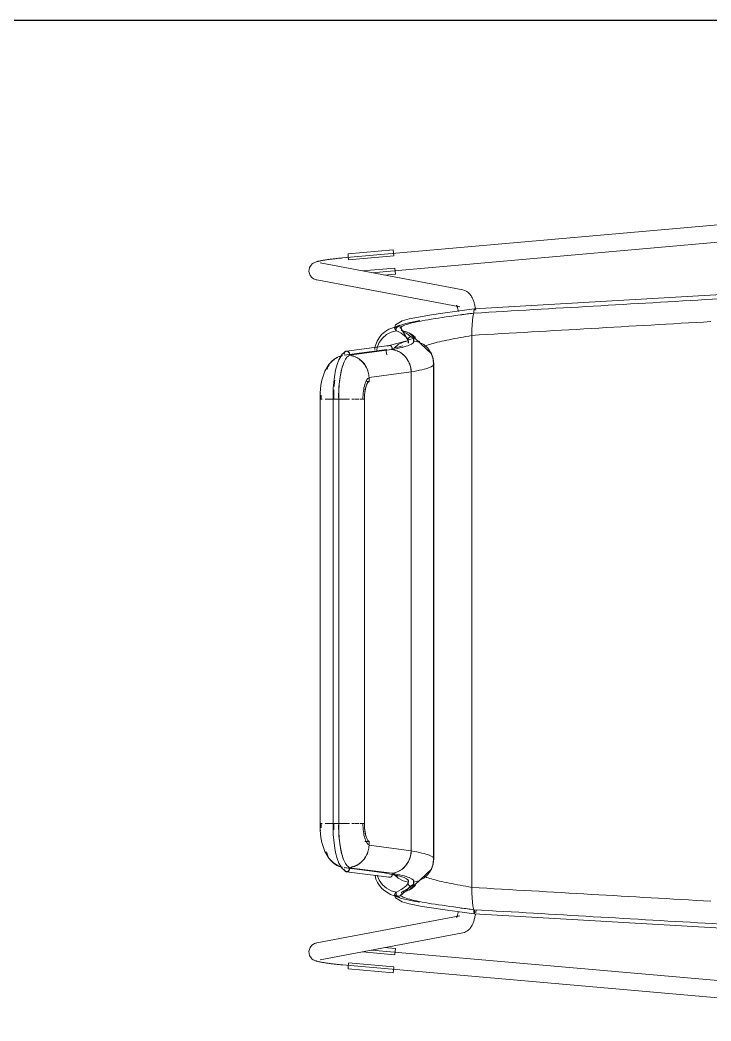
# Model space of a CAD drawing. Header units: millimetres. Extents: x 155927 to 326028, y -36033 to 97293.
# Drawn here: x 158706 to 159186, y 22560 to 23256 of the extents above; entities that cross this region are included whole.
import ezdxf

# ---------------------------------------------------------------- set-up
doc = ezdxf.new("R2010")
doc.units = ezdxf.units.MM
doc.header["$MEASUREMENT"] = 0
doc.layers.add('I-FURN', color=8, linetype='CONTINUOUS', lineweight=9)
doc.layers.add('I-WALL', color=7, linetype='CONTINUOUS', lineweight=9)

msp = doc.modelspace()

# ---------------------------------------------------------------- linework, layer by layer
at = {"layer": 'I-FURN'}
for p, q in [((159373.53, 23129.29), (158930.21, 23090.35)), ((158950.23, 23080.06), (159374.58, 23117.34)), ((158933.82, 23093.16), (158965.23, 23095.92)), ((158965.23, 23095.92), (158965.41, 23093.88)), ((158912.33, 23087.78), (158912.73, 23087.89)), ((158912.73, 23087.89), (158913.14, 23087.99)), ((158913.14, 23087.99), (158913.57, 23088.09)), ((158913.57, 23088.09), (158914.01, 23088.19)), ((158914.01, 23088.19), (158914.47, 23088.29)), ((158914.47, 23088.29), (158914.95, 23088.38)), ((158914.95, 23088.38), (158915.45, 23088.48)), ((158915.45, 23088.48), (158915.96, 23088.57)), ((158915.96, 23088.57), (158916.49, 23088.67)), ((158916.49, 23088.67), (158917.04, 23088.76)), ((158917.04, 23088.76), (158917.61, 23088.85)), ((158917.61, 23088.85), (158918.2, 23088.94)), ((158918.2, 23088.94), (158918.8, 23089.04)), ((158918.8, 23089.04), (158919.42, 23089.13)), ((158919.42, 23089.13), (158920.06, 23089.22)), ((158920.06, 23089.22), (158920.7, 23089.3)), ((158920.7, 23089.3), (158921.37, 23089.39)), ((158921.37, 23089.39), (158922.04, 23089.48)), ((158922.04, 23089.48), (158922.73, 23089.57)), ((158922.73, 23089.57), (158923.43, 23089.65)), ((158923.43, 23089.65), (158924.14, 23089.73)), ((158924.14, 23089.73), (158924.86, 23089.81)), ((158924.86, 23089.81), (158925.58, 23089.89)), ((158925.58, 23089.89), (158926.32, 23089.97)), ((158926.32, 23089.97), (158927.06, 23090.05)), ((158927.06, 23090.05), (158927.8, 23090.12)), ((158927.8, 23090.12), (158928.55, 23090.19)), ((158928.55, 23090.19), (158929.3, 23090.26)), ((158929.3, 23090.26), (158930.05, 23090.33)), ((158930.05, 23090.33), (158930.21, 23090.35)), ((158933.99, 23091.12), (158933.82, 23093.16)), ((158934.18, 23089.05), (158933.99, 23091.12)), ((158934.19, 23088.93), (158965.6, 23091.69)), ((158965.41, 23093.88), (158965.59, 23091.81)), ((158906.53, 23080.96), (158907.02, 23083.72)), ((158907.37, 23078.21), (158906.53, 23080.96)), ((158907.02, 23083.72), (158908.06, 23085.38)), ((158908.06, 23085.38), (158908.97, 23086.23)), ((158908.97, 23086.23), (158909.67, 23086.71)), ((158909.67, 23086.71), (158910.23, 23087.02)), ((158910.23, 23087.02), (158910.7, 23087.23)), ((158910.7, 23087.23), (158911.13, 23087.4)), ((158911.13, 23087.4), (158911.54, 23087.54)), ((158911.54, 23087.54), (158911.93, 23087.67)), ((158911.93, 23087.67), (158912.33, 23087.78)), ((159013.65, 23068.05), (158914.36, 23086.87)), ((158966.34, 23083.24), (158943.86, 23081.27)), ((158966.35, 23083.12), (158966.53, 23081.05)), ((158966.53, 23081.05), (158966.71, 23079.01)), ((158907.37, 23078.21), (158908.69, 23076.64)), ((158908.69, 23076.64), (158909.77, 23075.89)), ((158909.77, 23075.89), (158910.57, 23075.51)), ((158910.57, 23075.51), (158911.19, 23075.3)), ((158911.19, 23075.3), (158911.71, 23075.16)), ((158911.71, 23075.16), (158912.12, 23075.08)), ((158912.12, 23075.08), (159011.42, 23056.26)), ((158958.82, 23078.32), (158966.71, 23079.01)), ((159021.5, 23054.86), (159353.41, 23074.15)), ((159013.65, 23068.05), (159014.64, 23067.79)), ((159014.64, 23067.79), (159015.53, 23067.43)), ((159015.53, 23067.43), (159016.32, 23066.99)), ((159016.32, 23066.99), (159017.01, 23066.51)), ((159017.01, 23066.51), (159017.61, 23066)), ((159017.61, 23066), (159018.13, 23065.48)), ((159018.13, 23065.48), (159018.58, 23064.95)), ((159018.58, 23064.95), (159018.98, 23064.42)), ((159018.98, 23064.42), (159019.34, 23063.88)), ((159019.34, 23063.88), (159019.66, 23063.34)), ((159019.66, 23063.34), (159019.95, 23062.81)), ((159019.95, 23062.81), (159020.23, 23062.25)), ((159020.23, 23062.25), (159020.48, 23061.69)), ((159020.48, 23061.69), (159020.71, 23061.12)), ((159020.71, 23061.12), (159020.93, 23060.54)), ((159020.93, 23060.54), (159021.14, 23059.95)), ((159009.64, 23053.3), (158999.71, 23051.95)), ((159009.19, 23057.48), (159009.2, 23057.46)), ((159009.2, 23057.46), (159009.25, 23057.38)), ((159009.25, 23057.38), (159009.29, 23057.3)), ((159009.29, 23057.3), (159009.37, 23057.14)), ((159009.37, 23057.14), (159009.45, 23056.95)), ((159009.45, 23056.95), (159009.55, 23056.72)), ((159009.55, 23056.72), (159009.65, 23056.45)), ((159021.5, 23054.86), (159009.64, 23053.3)), ((159009.65, 23056.45), (159009.76, 23056.15)), ((159009.76, 23056.15), (159009.86, 23055.81)), ((159009.86, 23055.81), (159009.97, 23055.44)), ((159009.97, 23055.44), (159010.08, 23055.05)), ((159010.08, 23055.05), (159010.19, 23054.63)), ((159010.19, 23054.63), (159010.29, 23054.18)), ((159010.29, 23054.18), (159010.39, 23053.71)), ((159010.39, 23053.71), (159010.49, 23053.22)), ((159021.14, 23059.95), (159021.33, 23059.34)), ((159021.32, 23053.91), (159021.29, 23053.45)), ((159021.29, 23053.46), (159021.32, 23053.91)), ((159021.29, 23052.96), (159021.29, 23053.46)), ((159021.29, 23053.45), (159021.29, 23052.96)), ((159021.32, 23053.91), (159021.35, 23054.3)), ((159021.35, 23054.29), (159021.32, 23053.91)), ((159021.33, 23059.34), (159021.51, 23058.73)), ((159021.35, 23054.3), (159021.39, 23054.6)), ((159021.39, 23054.59), (159021.35, 23054.29)), ((159021.55, 23054.8), (159021.5, 23054.86)), ((159021.5, 23054.86), (159021.55, 23054.8)), ((159021.51, 23058.73), (159021.69, 23058.1)), ((159021.6, 23054.62), (159021.64, 23054.33)), ((159021.64, 23054.32), (159021.6, 23054.61)), ((159021.64, 23054.33), (159021.68, 23053.95)), ((159021.68, 23053.94), (159021.64, 23054.32)), ((159021.69, 23058.1), (159021.85, 23057.45)), ((159021.85, 23057.45), (159022, 23056.8)), ((159022, 23056.8), (159022.14, 23056.13)), ((159022.14, 23056.13), (159022.28, 23055.45)), ((159022.28, 23055.45), (159022.4, 23054.76)), ((159022.4, 23054.76), (159022.52, 23054.05)), ((158971.36, 23046.52), (158966.72, 23043.75)), ((158976.36, 23047.93), (158971.36, 23046.52)), ((158983.58, 23046.75), (158973.92, 23044.85)), ((158985.38, 23049.73), (158976.36, 23047.93)), ((158991.69, 23050.77), (158985.38, 23049.73)), ((158999.71, 23051.95), (158991.69, 23050.77)), ((159019.99, 23043.8), (159020.23, 23046.85)), ((159020.23, 23046.85), (159019.99, 23043.75)), ((159020.23, 23046.88), (159020.54, 23049.35)), ((159020.54, 23049.34), (159020.23, 23046.85)), ((159020.54, 23049.35), (159020.91, 23051.09)), ((159020.91, 23051.09), (159020.54, 23049.34)), ((159020.91, 23051.09), (159021.31, 23051.99)), ((159021.31, 23051.99), (159020.91, 23051.09)), ((159021.29, 23052.96), (159021.29, 23052.46)), ((159021.29, 23052.47), (159021.29, 23052.96)), ((159021.31, 23051.99), (159021.29, 23052.47)), ((159021.29, 23052.46), (159021.31, 23051.99)), ((158962.21, 23040.86), (158959.38, 23039.05)), ((158973.92, 23044.85), (158962.21, 23040.86)), ((158967.41, 23039.75), (158963.78, 23038.84)), ((158966.72, 23043.75), (158966.19, 23041.57)), ((158966.19, 23041.57), (158966.49, 23040.65)), ((158967.2, 23040.71), (158967.28, 23041.21)), ((158967.28, 23041.21), (158967.2, 23040.72)), ((158967.41, 23039.75), (158967.25, 23040.22)), ((158967.25, 23040.22), (158967.41, 23039.75)), ((158967.47, 23041.67), (158967.28, 23041.21)), ((158967.28, 23041.21), (158967.48, 23041.66)), ((158967.78, 23042.05), (158967.47, 23041.67)), ((158967.48, 23041.66), (158967.78, 23042.05)), ((158967.78, 23042.05), (158968.18, 23042.35)), ((158968.17, 23042.35), (158967.78, 23042.05)), ((158968.63, 23042.55), (158968.17, 23042.35)), ((158968.18, 23042.35), (158968.63, 23042.55)), ((158968.63, 23042.55), (158969.11, 23042.62)), ((158969.11, 23042.62), (158968.63, 23042.55)), ((158969.11, 23042.62), (158969.6, 23042.56)), ((158969.6, 23042.56), (158969.11, 23042.62)), ((158969.6, 23042.56), (158970.06, 23042.38)), ((158970.06, 23042.38), (158969.6, 23042.56)), ((158969.97, 23042.42), (158975.68, 23033.03)), ((158970.06, 23042.38), (158970.46, 23042.09)), ((158970.46, 23042.09), (158970.06, 23042.38)), ((158970.46, 23042.09), (158970.78, 23041.71)), ((158970.78, 23041.71), (158970.46, 23042.09)), ((158970.78, 23041.71), (158970.99, 23041.26)), ((158970.99, 23041.26), (158970.78, 23041.71)), ((158971.05, 23040.27), (158970.9, 23039.8)), ((158970.9, 23039.8), (158971.05, 23040.27)), ((158970.9, 23039.8), (158974.51, 23039.01)), ((158974.51, 23039.01), (158970.9, 23039.8)), ((158970.99, 23041.26), (158971.08, 23040.77)), ((158971.08, 23040.77), (158970.99, 23041.26)), ((158971.08, 23040.77), (158971.05, 23040.27)), ((158971.05, 23040.27), (158971.08, 23040.77)), ((159019.78, 23036.52), (159019.84, 23040.21)), ((159019.84, 23040.21), (159019.78, 23036.44)), ((159019.84, 23040.27), (159019.99, 23043.75)), ((159019.99, 23043.75), (159019.84, 23040.21)), ((158954.02, 23032.61), (158952.72, 23029.01)), ((158955.36, 23034.89), (158954.02, 23032.61)), ((158957.14, 23037.05), (158955.36, 23034.89)), ((158957.63, 23034.62), (158955.46, 23031.54)), ((158959.38, 23039.05), (158957.14, 23037.05)), ((158960.46, 23037.1), (158957.63, 23034.62)), ((158957.63, 23034.62), (158958.6, 23035.61)), ((158963.78, 23038.84), (158960.46, 23037.1)), ((158962.32, 23029.46), (158973.93, 23032.43)), ((158975.78, 23032.79), (158972.07, 23031.89)), ((158973.93, 23032.43), (158975.8, 23032.76)), ((158974.51, 23039.01), (158977.83, 23037.36)), ((158977.83, 23037.37), (158974.51, 23039.01)), ((158979.39, 23034.3), (158975.5, 23033.47)), ((158975.66, 23034.25), (158975.58, 23033.76)), ((158975.58, 23033.75), (158975.66, 23034.24)), ((158975.58, 23033.76), (158975.62, 23033.26)), ((158975.62, 23033.26), (158975.58, 23033.75)), ((158975.78, 23032.79), (158975.62, 23033.26)), ((158975.62, 23033.26), (158975.78, 23032.79)), ((158975.86, 23034.7), (158975.66, 23034.25)), ((158975.66, 23034.24), (158975.87, 23034.69)), ((158976.18, 23035.08), (158975.86, 23034.7)), ((158975.87, 23034.69), (158976.18, 23035.08)), ((158976.16, 23038.31), (158991.86, 23023.71)), ((158976.18, 23035.08), (158976.58, 23035.37)), ((158976.58, 23035.37), (158976.18, 23035.08)), ((158976.58, 23035.37), (158977.04, 23035.56)), ((158977.04, 23035.56), (158976.58, 23035.37)), ((158977.04, 23035.56), (158977.53, 23035.63)), ((158977.53, 23035.63), (158977.04, 23035.56)), ((158977.53, 23035.63), (158978.02, 23035.56)), ((158978.02, 23035.56), (158977.53, 23035.63)), ((158980.67, 23034.97), (158977.83, 23037.37)), ((158977.83, 23037.36), (158980.67, 23034.97)), ((158978.02, 23035.56), (158978.48, 23035.37)), ((158978.49, 23035.37), (158978.02, 23035.56)), ((158978.48, 23035.37), (158978.89, 23035.08)), ((158978.89, 23035.08), (158978.49, 23035.37)), ((158978.89, 23035.08), (158979.2, 23034.69)), ((158979.2, 23034.7), (158978.89, 23035.08)), ((158979.4, 23034.25), (158979.2, 23034.7)), ((158979.2, 23034.69), (158979.4, 23034.24)), ((158979.26, 23034.6), (158979.3, 23031.72)), ((158979.45, 23033.26), (158979.28, 23032.79)), ((158979.29, 23032.79), (158979.45, 23033.26)), ((158983, 23031.9), (158979.29, 23032.79)), ((158979.49, 23033.76), (158979.4, 23034.25)), ((158979.4, 23034.24), (158979.48, 23033.75)), ((158979.45, 23033.26), (158979.49, 23033.76)), ((158979.48, 23033.75), (158979.45, 23033.26)), ((159019.78, 23036.44), (159019.78, 22653.04)), ((159019.78, 22653.04), (159019.78, 23036.44)), ((158932.12, 23025.27), (158929.74, 23023.37)), ((158931.06, 23022.78), (158960.75, 23026.63)), ((158932.62, 23025.62), (158962.4, 23029.48)), ((158964.3, 23026.65), (158934.6, 23022.8)), ((158952.72, 23029.01), (158952.43, 23026.75)), ((158953.69, 23026.28), (158954.07, 23028.02)), ((158954.06, 23028.02), (158953.69, 23026.28)), ((158955.46, 23031.54), (158954.06, 23028.02)), ((158959.97, 23026.5), (158960.66, 23023.01)), ((158961.72, 23029.24), (158961.33, 23028.94)), ((158962.16, 23029.43), (158961.72, 23029.24)), ((158962.63, 23029.49), (158962.16, 23029.43)), ((158963.1, 23029.42), (158962.63, 23029.49)), ((158963.54, 23029.24), (158963.1, 23029.42)), ((158963.92, 23028.94), (158963.54, 23029.24)), ((158964.22, 23028.56), (158963.92, 23028.94)), ((158964.42, 23028.11), (158964.22, 23028.56)), ((158964.49, 23027.61), (158964.42, 23028.11)), ((158964.46, 23027.12), (158964.49, 23027.61)), ((158968.67, 23030.14), (158965.8, 23027.63)), ((158972.07, 23031.89), (158968.67, 23030.14)), ((158986.4, 23030.14), (158983, 23031.9)), ((158983, 23031.89), (158986.39, 23030.14)), ((158986.39, 23030.14), (158989.26, 23027.63)), ((158989.27, 23027.63), (158986.4, 23030.14)), ((158989.26, 23027.63), (158991.43, 23024.49)), ((158991.44, 23024.5), (158989.27, 23027.63)), ((158924.36, 23019.91), (158922.29, 23018.24)), ((158926.63, 23021.24), (158924.36, 23019.91)), ((158927.43, 23019.54), (158926.24, 23016.38)), ((158929.74, 23023.37), (158927.43, 23019.54)), ((158937.03, 23023.55), (158934.59, 23023.24)), ((158973.81, 23021.53), (158971.07, 23024.02)), ((158975.89, 23018.42), (158973.81, 23021.53)), ((158977.2, 23014.87), (158975.89, 23018.42)), ((158991.26, 23024.81), (158992.99, 23020.35)), ((158991.43, 23024.49), (158992.8, 23020.93)), ((158992.8, 23020.93), (158991.44, 23024.5)), ((158991.86, 23023.71), (158992.56, 23021.79)), ((158992.8, 23020.93), (158993.28, 23017.14)), ((158993.28, 23017.14), (158992.8, 23020.93)), ((158992.99, 23020.35), (158993.43, 23016.6)), ((158917.58, 23011.55), (158915.56, 23005.39)), ((158920.45, 23016.26), (158917.58, 23011.55)), ((158922.29, 23018.24), (158920.45, 23016.26)), ((158925.16, 23012.33), (158924.29, 23007.62)), ((158926.24, 23016.38), (158925.16, 23012.33)), ((158929.48, 23013.4), (158928.51, 23008.97)), ((158930.58, 23016.84), (158929.48, 23013.4)), ((158977.68, 23011.1), (158977.2, 23014.87)), ((158993.28, 23017.14), (158993.28, 22672.35)), ((158993.28, 22672.35), (158993.28, 23017.14)), ((158993.43, 22977.69), (158993.43, 23016.6)), ((158915.56, 23005.39), (158914.91, 23001.9)), ((158924.29, 23007.62), (158923.5, 22999.73)), ((158927.92, 23004.96), (158927.39, 22998.39)), ((158928.51, 23008.97), (158927.92, 23004.96)), ((158948.47, 23004.52), (158946.8, 23004.52)), ((158947.61, 23003.89), (158948.47, 23004.52)), ((158948.4, 23007.24), (158977.68, 23011.1)), ((158948.47, 23004.52), (158948.4, 23007.24)), ((158977.68, 23011.1), (158977.68, 22678.39)), ((158977.68, 22678.39), (158977.68, 23011.1)), ((158914.91, 23001.9), (158914.39, 22996.69)), ((158923.5, 22999.73), (158923.35, 22992.17)), ((158927.39, 22998.39), (158927.31, 22992.17)), ((158945.32, 22995.21), (158945.64, 22998.06)), ((158945.64, 22998.06), (158946.15, 23000.55)), ((158946.15, 23000.55), (158946.82, 23002.53)), ((158946.82, 23002.53), (158947.61, 23003.89)), ((158914.39, 22996.69), (158914.31, 22992.17)), ((158914.48, 22992.17), (158914.31, 22992.17)), ((158914.31, 22992.17), (158914.31, 22697.32)), ((158914.33, 22992.17), (158915.8, 22992.17)), ((158917.83, 22992.17), (158920.41, 22992.17)), ((158923.59, 22992.17), (158920.43, 22992.17)), ((158920.58, 22992.17), (158923.59, 22992.17)), ((158923.35, 22992.17), (158923.35, 22697.32)), ((158923.35, 22992.17), (158927.2, 22992.17)), ((158923.42, 22992.17), (158923.35, 22992.17)), ((158923.61, 22992.17), (158923.42, 22992.17)), ((158923.92, 22992.17), (158923.61, 22992.17)), ((158924.31, 22992.17), (158923.92, 22992.17)), ((158924.76, 22992.17), (158924.31, 22992.17)), ((158925.26, 22992.17), (158924.76, 22992.17)), ((158925.75, 22992.17), (158925.26, 22992.17)), ((158926.23, 22992.17), (158925.75, 22992.17)), ((158926.65, 22992.17), (158926.23, 22992.17)), ((158926.98, 22992.17), (158926.65, 22992.17)), ((158927.2, 22992.17), (158926.98, 22992.17)), ((158931.09, 22992.17), (158927.28, 22992.17)), ((158927.28, 22992.17), (158931.09, 22992.17)), ((158927.31, 22697.32), (158927.31, 22992.17)), ((158931.29, 22992.17), (158934.85, 22992.17)), ((158936.47, 22992.17), (158938.32, 22992.17)), ((158938.84, 22992.17), (158941.3, 22992.17)), ((158941.89, 22992.17), (158943.62, 22992.17)), ((158945.15, 22992.17), (158945.15, 22697.32)), ((158945.21, 22992.17), (158945.32, 22995.21)), ((158945.21, 22697.32), (158945.21, 22992.17)), ((158993.43, 22672.89), (158993.43, 22977.69)), ((158914.31, 22697.32), (158914.48, 22697.32)), ((158914.39, 22692.8), (158914.31, 22697.32)), ((158915.8, 22697.32), (158914.33, 22697.32)), ((158914.91, 22687.59), (158914.39, 22692.8)), ((158920.41, 22697.32), (158917.83, 22697.32)), ((158920.43, 22697.32), (158923.59, 22697.32)), ((158923.59, 22697.32), (158920.58, 22697.32)), ((158927.3, 22697.32), (158923.35, 22697.32)), ((158923.5, 22689.76), (158923.35, 22697.32)), ((158923.35, 22697.32), (158923.42, 22697.32)), ((158923.42, 22697.32), (158923.61, 22697.32)), ((158923.61, 22697.32), (158923.92, 22697.32)), ((158923.92, 22697.32), (158924.31, 22697.32)), ((158924.31, 22697.32), (158924.76, 22697.32)), ((158924.76, 22697.32), (158925.26, 22697.32)), ((158925.26, 22697.32), (158925.75, 22697.32)), ((158925.75, 22697.32), (158926.23, 22697.32)), ((158926.23, 22697.32), (158926.65, 22697.32)), ((158926.65, 22697.32), (158926.98, 22697.32)), ((158926.98, 22697.32), (158927.2, 22697.32)), ((158927.2, 22697.32), (158927.3, 22697.32)), ((158927.28, 22697.32), (158931.09, 22697.32)), ((158931.09, 22697.32), (158927.28, 22697.32)), ((158927.31, 22697.32), (158927.4, 22690.91)), ((158934.85, 22697.32), (158931.29, 22697.32)), ((158938.32, 22697.32), (158936.47, 22697.32)), ((158941.3, 22697.32), (158938.84, 22697.32)), ((158943.62, 22697.32), (158941.89, 22697.32)), ((158945.32, 22694.28), (158945.21, 22697.32)), ((158945.64, 22691.43), (158945.32, 22694.28)), ((158915.56, 22684.09), (158914.91, 22687.59)), ((158924.29, 22681.87), (158923.5, 22689.76)), ((158927.4, 22690.91), (158927.88, 22684.92)), ((158927.88, 22684.92), (158928.71, 22679.48)), ((158945.46, 22684.96), (158948.47, 22684.96)), ((158946.15, 22688.94), (158945.64, 22691.43)), ((158946.82, 22686.95), (158946.15, 22688.94)), ((158947.61, 22685.6), (158946.82, 22686.95)), ((158948.47, 22684.96), (158947.61, 22685.6)), ((158948.4, 22682.25), (158948.47, 22684.96)), ((158917.58, 22677.94), (158915.56, 22684.09)), ((158920.45, 22673.23), (158917.58, 22677.94)), ((158925.16, 22677.15), (158924.29, 22681.87)), ((158928.71, 22679.48), (158929.51, 22675.99)), ((158977.68, 22678.39), (158948.4, 22682.25)), ((158977.2, 22674.62), (158977.68, 22678.39)), ((158922.29, 22671.25), (158920.45, 22673.23)), ((158924.36, 22669.58), (158922.29, 22671.25)), ((158926.24, 22673.11), (158925.16, 22677.15)), ((158927.43, 22669.94), (158926.24, 22673.11)), ((158929.51, 22675.99), (158930.39, 22673.16)), ((158930.39, 22673.16), (158930.58, 22672.65)), ((158973.81, 22667.96), (158975.89, 22671.07)), ((158975.89, 22671.07), (158977.2, 22674.62)), ((158993.28, 22672.35), (158992.8, 22668.56)), ((158992.8, 22668.56), (158993.28, 22672.35)), ((158992.99, 22669.14), (158993.43, 22672.89)), ((158926.63, 22668.25), (158924.36, 22669.58)), ((158929.74, 22666.11), (158927.43, 22669.94)), ((158932.12, 22664.22), (158929.74, 22666.11)), ((158960.75, 22662.86), (158931.06, 22666.71)), ((158937.03, 22665.93), (158932.25, 22666.55)), ((158962.4, 22660.01), (158932.62, 22663.87)), ((158964.3, 22662.84), (158934.6, 22666.68)), ((158971.07, 22665.47), (158973.81, 22667.96)), ((158976.16, 22651.18), (158991.86, 22665.78)), ((158991.43, 22664.99), (158989.26, 22661.86)), ((158989.27, 22661.85), (158991.44, 22664.99)), ((158991.26, 22664.68), (158992.99, 22669.14)), ((158992.8, 22668.56), (158991.43, 22664.99)), ((158991.44, 22664.99), (158992.8, 22668.56)), ((158991.86, 22665.78), (158992.56, 22667.7)), ((158952.55, 22661.32), (158953.2, 22658.82)), ((158953.2, 22658.82), (158954.23, 22656.45)), ((158954.06, 22661.46), (158955.46, 22657.95)), ((158955.46, 22657.95), (158957.63, 22654.87)), ((158966.27, 22661.61), (158959.97, 22662.98)), ((158961.72, 22660.25), (158962.16, 22660.06)), ((158962.16, 22660.06), (158962.63, 22660)), ((158962.63, 22660), (158963.1, 22660.06)), ((158963.1, 22660.06), (158963.54, 22660.25)), ((158963.54, 22660.25), (158963.92, 22660.55)), ((158963.92, 22660.55), (158964.22, 22660.93)), ((158964.22, 22660.93), (158964.42, 22661.38)), ((158964.42, 22661.38), (158964.49, 22661.87)), ((158964.49, 22661.87), (158964.46, 22662.37)), ((158965.8, 22661.85), (158968.67, 22659.35)), ((158968.7, 22660.85), (158966.27, 22661.61)), ((158968.67, 22659.35), (158972.07, 22657.59)), ((158972.07, 22657.59), (158975.78, 22656.7)), ((158975.62, 22656.23), (158975.78, 22656.7)), ((158975.78, 22656.7), (158975.62, 22656.23)), ((158979.26, 22654.89), (158979.3, 22657.77)), ((158979.28, 22656.7), (158979.45, 22656.23)), ((158979.29, 22656.7), (158983, 22657.59)), ((158979.45, 22656.23), (158979.29, 22656.7)), ((158986.39, 22659.35), (158983, 22657.6)), ((158983, 22657.59), (158986.4, 22659.35)), ((158989.26, 22661.86), (158986.39, 22659.35)), ((158986.4, 22659.35), (158989.27, 22661.85)), ((158954.23, 22656.45), (158955.61, 22654.25)), ((158955.61, 22654.25), (158957.29, 22652.28)), ((158957.29, 22652.28), (158959.26, 22650.54)), ((158960.46, 22652.39), (158957.63, 22654.87)), ((158957.63, 22654.87), (158960.46, 22652.39)), ((158959.26, 22650.54), (158963.37, 22648.03)), ((158960.46, 22652.39), (158963.78, 22650.65)), ((158963.78, 22650.65), (158967.41, 22649.74)), ((158967.25, 22649.27), (158967.41, 22649.74)), ((158967.41, 22649.74), (158967.25, 22649.27)), ((158969.97, 22647.06), (158979.39, 22655.19)), ((158974.51, 22650.48), (158970.9, 22649.69)), ((158970.9, 22649.69), (158974.51, 22650.47)), ((158977.83, 22652.12), (158974.51, 22650.48)), ((158974.51, 22650.47), (158977.83, 22652.11)), ((158975.5, 22656.02), (158975.68, 22656.45)), ((158975.58, 22655.74), (158975.62, 22656.23)), ((158975.62, 22656.23), (158975.58, 22655.73)), ((158975.66, 22655.24), (158975.58, 22655.74)), ((158975.58, 22655.73), (158975.66, 22655.24)), ((158975.87, 22654.79), (158975.66, 22655.24)), ((158975.66, 22655.24), (158975.86, 22654.79)), ((158975.86, 22654.79), (158976.18, 22654.41)), ((158976.18, 22654.41), (158975.87, 22654.79)), ((158976.58, 22654.12), (158976.18, 22654.41)), ((158976.18, 22654.41), (158976.58, 22654.11)), ((158977.04, 22653.93), (158976.58, 22654.12)), ((158976.58, 22654.11), (158977.04, 22653.92)), ((158977.53, 22653.86), (158977.04, 22653.93)), ((158977.04, 22653.92), (158977.53, 22653.86)), ((158978.02, 22653.93), (158977.53, 22653.86)), ((158977.53, 22653.86), (158978.02, 22653.92)), ((158980.67, 22654.52), (158977.83, 22652.12)), ((158977.83, 22652.11), (158980.67, 22654.52)), ((158978.48, 22654.12), (158978.02, 22653.93)), ((158978.02, 22653.92), (158978.49, 22654.11)), ((158978.89, 22654.41), (158978.48, 22654.12)), ((158978.49, 22654.11), (158978.89, 22654.41)), ((158979.2, 22654.79), (158978.89, 22654.41)), ((158978.89, 22654.41), (158979.2, 22654.79)), ((158979.4, 22655.24), (158979.2, 22654.79)), ((158979.2, 22654.79), (158979.4, 22655.24)), ((158979.48, 22655.74), (158979.4, 22655.24)), ((158979.4, 22655.24), (158979.49, 22655.73)), ((158979.45, 22656.23), (158979.48, 22655.74)), ((158979.49, 22655.73), (158979.45, 22656.23)), ((159019.78, 22653.04), (159019.84, 22649.28)), ((159019.84, 22649.27), (159019.78, 22652.97)), ((158963.37, 22648.03), (158971, 22645.36)), ((158966.19, 22647.92), (158966.49, 22648.83)), ((158966.72, 22645.73), (158966.19, 22647.92)), ((158971.36, 22642.96), (158966.72, 22645.73)), ((158967.2, 22648.77), (158967.25, 22649.27)), ((158967.25, 22649.27), (158967.2, 22648.77)), ((158967.28, 22648.28), (158967.2, 22648.77)), ((158967.2, 22648.77), (158967.28, 22648.28)), ((158967.48, 22647.83), (158967.28, 22648.28)), ((158967.28, 22648.28), (158967.47, 22647.82)), ((158967.47, 22647.82), (158967.78, 22647.43)), ((158967.78, 22647.44), (158967.48, 22647.83)), ((158968.18, 22647.14), (158967.78, 22647.44)), ((158967.78, 22647.43), (158968.17, 22647.13)), ((158968.17, 22647.13), (158968.63, 22646.94)), ((158968.63, 22646.94), (158968.18, 22647.14)), ((158969.11, 22646.87), (158968.63, 22646.94)), ((158968.63, 22646.94), (158969.11, 22646.86)), ((158969.6, 22646.93), (158969.11, 22646.87)), ((158969.11, 22646.86), (158969.6, 22646.92)), ((158970.06, 22647.11), (158969.6, 22646.93)), ((158969.6, 22646.92), (158970.06, 22647.11)), ((158970.24, 22647.22), (158970.03, 22647.09)), ((158970.46, 22647.4), (158970.06, 22647.11)), ((158970.06, 22647.11), (158970.46, 22647.4)), ((158970.78, 22647.78), (158970.46, 22647.4)), ((158970.46, 22647.4), (158970.78, 22647.77)), ((158970.99, 22648.23), (158970.78, 22647.78)), ((158970.78, 22647.77), (158970.99, 22648.22)), ((158970.9, 22649.69), (158971.05, 22649.22)), ((158971.05, 22649.22), (158970.9, 22649.69)), ((158971.08, 22648.72), (158970.99, 22648.23)), ((158970.99, 22648.22), (158971.08, 22648.72)), ((158971, 22645.36), (158979.52, 22643.47)), ((158971.05, 22649.22), (158971.08, 22648.72)), ((158971.08, 22648.72), (158971.05, 22649.22)), ((158976.36, 22641.56), (158971.36, 22642.96)), ((158979.52, 22643.47), (158983.58, 22642.73)), ((159019.84, 22649.28), (159019.99, 22645.74)), ((159019.99, 22645.74), (159019.84, 22649.21)), ((159019.99, 22645.74), (159020.23, 22642.64)), ((159020.23, 22642.64), (159019.99, 22645.69)), ((158985.38, 22639.76), (158976.36, 22641.56)), ((158991.69, 22638.72), (158985.38, 22639.76)), ((158999.71, 22637.54), (158991.69, 22638.72)), ((159009.64, 22636.18), (158999.71, 22637.54)), ((159021.5, 22634.63), (159009.64, 22636.18)), ((159010.39, 22635.77), (159010.49, 22636.27)), ((159020.23, 22642.64), (159020.54, 22640.14)), ((159020.54, 22640.14), (159020.23, 22642.6)), ((159020.54, 22640.14), (159020.91, 22638.4)), ((159020.91, 22638.4), (159020.54, 22640.13)), ((159021.31, 22637.49), (159020.91, 22638.4)), ((159020.91, 22638.4), (159021.31, 22637.49)), ((159021.31, 22637.49), (159021.29, 22637.02)), ((159021.29, 22637.02), (159021.31, 22637.49)), ((159021.29, 22637.02), (159021.29, 22636.53)), ((159021.29, 22636.52), (159021.29, 22637.02)), ((159021.29, 22636.53), (159021.29, 22636.03)), ((159021.29, 22636.03), (159021.29, 22636.52)), ((159021.29, 22636.03), (159021.32, 22635.58)), ((159021.32, 22635.58), (159021.29, 22636.03)), ((159021.68, 22635.55), (159021.7, 22636)), ((159021.7, 22635.99), (159021.68, 22635.54)), ((159021.7, 22636), (159021.71, 22636.49)), ((159021.71, 22636.48), (159021.7, 22635.99)), ((159021.71, 22636.49), (159021.71, 22636.99)), ((159021.71, 22636.98), (159021.71, 22636.48)), ((159022.52, 22635.44), (159022.63, 22636.15)), ((159022.63, 22636.15), (159022.73, 22636.88)), ((159011.42, 22633.23), (158912.12, 22614.41)), ((159009.19, 22632.01), (159009.2, 22632.03)), ((159009.2, 22632.03), (159009.25, 22632.1)), ((159009.25, 22632.1), (159009.29, 22632.19)), ((159009.29, 22632.19), (159009.37, 22632.34)), ((159009.37, 22632.34), (159009.45, 22632.54)), ((159009.45, 22632.54), (159009.55, 22632.77)), ((159009.55, 22632.77), (159009.65, 22633.04)), ((159009.65, 22633.04), (159009.76, 22633.34)), ((159009.76, 22633.34), (159009.86, 22633.68)), ((159009.86, 22633.68), (159009.97, 22634.04)), ((159009.97, 22634.04), (159010.08, 22634.44)), ((159010.08, 22634.44), (159010.19, 22634.86)), ((159010.19, 22634.86), (159010.29, 22635.31)), ((159010.29, 22635.31), (159010.39, 22635.77)), ((159020.71, 22628.37), (159020.93, 22628.95)), ((159020.93, 22628.95), (159021.14, 22629.54)), ((159021.14, 22629.54), (159021.33, 22630.14)), ((159021.32, 22635.58), (159021.35, 22635.19)), ((159021.35, 22635.19), (159021.32, 22635.58)), ((159021.33, 22630.14), (159021.51, 22630.76)), ((159021.35, 22635.19), (159021.39, 22634.89)), ((159021.39, 22634.89), (159021.35, 22635.19)), ((159021.39, 22634.89), (159021.44, 22634.7)), ((159021.44, 22634.7), (159021.39, 22634.89)), ((159021.44, 22634.7), (159021.5, 22634.63)), ((159021.5, 22634.63), (159021.44, 22634.7)), ((159021.5, 22634.63), (159021.55, 22634.69)), ((159021.55, 22634.69), (159021.5, 22634.63)), ((159021.5, 22634.63), (159353.41, 22615.34)), ((159021.51, 22630.76), (159021.69, 22631.39)), ((159021.55, 22634.69), (159021.6, 22634.88)), ((159021.6, 22634.87), (159021.55, 22634.69)), ((159021.6, 22634.88), (159021.64, 22635.17)), ((159021.64, 22635.16), (159021.6, 22634.87)), ((159021.64, 22635.17), (159021.68, 22635.55)), ((159021.68, 22635.54), (159021.64, 22635.16)), ((159021.69, 22631.39), (159021.85, 22632.03)), ((159021.85, 22632.03), (159022, 22632.69)), ((159022, 22632.69), (159022.14, 22633.36)), ((159022.14, 22633.36), (159022.28, 22634.04)), ((159022.28, 22634.04), (159022.4, 22634.73)), ((159014.64, 22621.69), (159015.53, 22622.06)), ((159015.53, 22622.06), (159016.32, 22622.49)), ((159016.32, 22622.49), (159017.01, 22622.98)), ((159017.01, 22622.98), (159017.61, 22623.49)), ((159017.61, 22623.49), (159018.13, 22624.01)), ((159018.13, 22624.01), (159018.58, 22624.54)), ((159018.58, 22624.54), (159018.98, 22625.07)), ((159018.98, 22625.07), (159019.34, 22625.61)), ((159019.34, 22625.61), (159019.66, 22626.15)), ((159019.66, 22626.15), (159019.95, 22626.68)), ((159019.95, 22626.68), (159020.23, 22627.23)), ((159020.23, 22627.23), (159020.48, 22627.8)), ((159020.48, 22627.8), (159020.71, 22628.37)), ((158914.36, 22602.62), (159013.65, 22621.44)), ((159013.65, 22621.44), (159014.64, 22621.69)), ((158907.37, 22611.27), (158906.53, 22608.52)), ((158906.53, 22608.52), (158907.02, 22605.76)), ((158907.37, 22611.27), (158908.69, 22612.85)), ((158908.69, 22612.85), (158909.77, 22613.6)), ((158909.77, 22613.6), (158910.57, 22613.97)), ((158910.57, 22613.97), (158911.19, 22614.19)), ((158911.19, 22614.19), (158911.71, 22614.32)), ((158911.71, 22614.32), (158912.12, 22614.41)), ((158943.74, 22608.23), (158966.34, 22606.25)), ((159374.58, 22572.15), (158950.08, 22609.44)), ((158966.71, 22610.48), (158958.82, 22611.17)), ((158966.53, 22608.44), (158966.35, 22606.37)), ((158966.71, 22610.48), (158966.53, 22608.44)), ((158907.02, 22605.76), (158908.06, 22604.11)), ((158908.06, 22604.11), (158908.97, 22603.25)), ((158908.97, 22603.25), (158909.67, 22602.78)), ((158909.67, 22602.78), (158910.23, 22602.47)), ((158910.23, 22602.47), (158910.7, 22602.26)), ((158910.7, 22602.26), (158911.13, 22602.09)), ((158911.13, 22602.09), (158911.54, 22601.95)), ((158911.54, 22601.95), (158911.93, 22601.82)), ((158911.93, 22601.82), (158912.33, 22601.71)), ((158912.33, 22601.71), (158912.73, 22601.6)), ((158912.73, 22601.6), (158913.14, 22601.49)), ((158913.14, 22601.49), (158913.57, 22601.39)), ((158913.57, 22601.39), (158914.01, 22601.3)), ((158914.01, 22601.3), (158914.47, 22601.2)), ((158914.47, 22601.2), (158914.95, 22601.1)), ((158914.95, 22601.1), (158915.45, 22601.01)), ((158915.45, 22601.01), (158915.96, 22600.91)), ((158915.96, 22600.91), (158916.49, 22600.82)), ((158916.49, 22600.82), (158917.04, 22600.73)), ((158917.04, 22600.73), (158917.61, 22600.64)), ((158917.61, 22600.64), (158918.2, 22600.54)), ((158918.2, 22600.54), (158918.8, 22600.45)), ((158918.8, 22600.45), (158919.42, 22600.36)), ((158919.42, 22600.36), (158920.06, 22600.27)), ((158920.06, 22600.27), (158920.7, 22600.18)), ((158920.7, 22600.18), (158921.37, 22600.1)), ((158921.37, 22600.1), (158922.04, 22600.01)), ((158922.04, 22600.01), (158922.73, 22599.92)), ((158922.73, 22599.92), (158923.43, 22599.84)), ((158923.43, 22599.84), (158924.14, 22599.76)), ((158924.14, 22599.76), (158924.86, 22599.67)), ((158924.86, 22599.67), (158925.58, 22599.59)), ((158925.58, 22599.59), (158926.32, 22599.52)), ((158926.32, 22599.52), (158927.06, 22599.44)), ((158927.06, 22599.44), (158927.8, 22599.37)), ((158927.8, 22599.37), (158928.55, 22599.29)), ((158928.55, 22599.29), (158929.3, 22599.22)), ((158929.3, 22599.22), (158930.05, 22599.16)), ((158930.05, 22599.16), (158930.21, 22599.14)), ((158930.21, 22599.14), (159373.53, 22560.19)), ((158933.82, 22596.33), (158933.99, 22598.37)), ((158965.23, 22593.57), (158933.82, 22596.33)), ((158933.99, 22598.37), (158934.18, 22600.44)), ((158965.6, 22597.8), (158934.19, 22600.56)), ((158965.41, 22595.61), (158965.23, 22593.57)), ((158965.59, 22597.68), (158965.41, 22595.61))]:
    msp.add_line(p, q, dxfattribs=at)
for centre, major_axis, ratio, start_param, end_param in [((158962.63, 23027.53), (0, -1.96), 0.955139, 1.359855, 3.903556), ((158962.61, 23010.97), (0, -15.78), 0.955139, 2.787556, 3.029056), ((158962.61, 23010.97), (0, -15.78), 0.955139, 2.545839, 2.787386), ((158962.61, 23010.97), (0, -15.78), 0.955139, 1.579038, 2.545717), ((158918.59, 22992.17), (0, -12.4), 0.287441, 4.492176, 4.712389), ((158930.06, 22992.17), (15.75, 0), 0.000004, 0.290246, 0.472486), ((158918.59, 22697.32), (0, -12.4), 0.287441, 4.712389, 4.950404), ((158930.06, 22697.32), (15.75, 0), 0.000004, 5.8107, 5.99294), ((158962.61, 22678.52), (0, -15.78), 0.955139, 0.595876, 1.562553), ((158962.61, 22678.52), (0, -15.78), 0.955139, 0.112537, 0.354036), ((158962.61, 22678.52), (0, -15.78), 0.955139, 0.354206, 0.595753), ((158962.63, 22661.96), (0, -1.96), 0.955139, 5.775592, 8.064923)]:
    msp.add_ellipse(centre, major_axis=major_axis, ratio=ratio, start_param=start_param, end_param=end_param, dxfattribs=at)
for points in [[(159353.31, 23071.31), (159297.9, 23068.09), (159187.14, 23061.65), (159076.54, 23055.21), (159021.31, 23051.99)], [(159011.94, 23050.79), (159015.04, 23051.19), (159018.17, 23051.58), (159021.3, 23051.98)], [(159019.78, 23036.52), (159075.14, 23039.72), (159130.56, 23042.91), (159186.02, 23046.11)], [(158964.3, 23026.65), (158969.8, 23027.67), (158977.87, 23029.72), (158979.83, 23031.76), (158979.28, 23032.79)], [(158975.36, 23031.15), (158975.93, 23031.7), (158976.07, 23032.24), (158975.78, 23032.79)], [(158982.35, 23032.23), (158982.81, 23032.28), (158983.28, 23032.34), (158983.75, 23032.4)], [(158964.09, 23027.27), (158967.22, 23027.93), (158970.13, 23028.59), (158971.86, 23029.25)], [(158927.72, 23021.72), (158928.37, 23021.97), (158929.05, 23022.14), (158929.74, 23022.28)], [(158930.64, 23017.01), (158931.21, 23018.47), (158932.48, 23020.94), (158933.88, 23022.25), (158934.61, 23022.6)], [(158948.4, 23007.24), (158948.36, 23008.53), (158948, 23011.04), (158946.59, 23014.64), (158944.4, 23017.78), (158941.56, 23020.31), (158938.22, 23022.07), (158935.84, 23022.66), (158934.6, 23022.8)], [(158936.12, 23022.34), (158937.5, 23022.03), (158938.87, 23021.53), (158940.13, 23020.83)], [(158993.43, 23016.6), (158993.43, 23016.78), (158993.38, 23016.96), (158993.28, 23017.14)], [(158924.12, 23000.98), (158924.23, 23002.46), (158924.38, 23003.91), (158924.56, 23005.32)], [(158944.09, 22992.17), (158944.11, 22994.06), (158944.38, 22997.8), (158945.34, 23002.6), (158946.73, 23005.92), (158947.83, 23006.86), (158948.39, 23006.99)], [(158923.88, 22992.17), (158923.84, 22994.39), (158923.88, 22996.59), (158923.99, 22998.77)], [(158946.1, 23000.55), (158945.55, 22998.49), (158945.27, 22995.78), (158945.18, 22993.01)], [(158914.4, 22992.17), (158914.4, 22993.75), (158914.47, 22995.25), (158914.61, 22996.68)], [(158914.62, 22692.35), (158914.47, 22693.93), (158914.4, 22695.6), (158914.4, 22697.32)], [(158923.9, 22693.05), (158923.86, 22694.47), (158923.86, 22695.89), (158923.88, 22697.32)], [(158934.61, 22666.89), (158933.88, 22667.24), (158932.48, 22668.55), (158930.58, 22672.25), (158929.05, 22677.32), (158927.94, 22683.46), (158927.31, 22690.32), (158927.24, 22694.97), (158927.28, 22697.32)], [(158948.39, 22682.5), (158947.28, 22682.75), (158945.11, 22686.13), (158944.14, 22693.53), (158944.09, 22697.32)], [(158945.16, 22696.48), (158945.22, 22693.7), (158945.49, 22690.56), (158946.1, 22688.94)], [(158918.76, 22677.71), (158919.01, 22676.76), (158919.36, 22675.82), (158919.79, 22674.93)], [(158934.6, 22666.68), (158935.84, 22666.83), (158938.22, 22667.41), (158941.56, 22669.18), (158944.4, 22671.71), (158946.59, 22674.85), (158948, 22678.45), (158948.36, 22680.95), (158948.4, 22682.25)], [(158993.28, 22672.35), (158993.38, 22672.53), (158993.43, 22672.71), (158993.43, 22672.89)], [(158929.65, 22667.17), (158928.99, 22667.33), (158928.34, 22667.52), (158927.71, 22667.76)], [(158934.76, 22666.42), (158934.77, 22666.34), (158934.79, 22666.17), (158934.79, 22666.01), (158934.78, 22665.92)], [(158940.11, 22668.67), (158938.85, 22667.97), (158937.49, 22667.57), (158936.11, 22667.23)], [(158964.3, 22662.84), (158969.8, 22661.82), (158977.87, 22659.77), (158979.83, 22657.72), (158979.28, 22656.7)], [(159186.02, 22643.38), (159130.56, 22646.57), (159075.14, 22649.77), (159019.78, 22652.97)], [(159012.14, 22638.67), (159015.17, 22638.28), (159018.24, 22637.9), (159021.3, 22637.51)], [(159353.31, 22618.17), (159297.9, 22621.39), (159187.14, 22627.83), (159076.54, 22634.27), (159021.31, 22637.49)]]:
    msp.add_open_spline(points, degree=3, dxfattribs=at)
for points, knots in [([(158970.01, 23041.63), (158970.21, 23042.03), (158971.81, 23043.46), (158980.11, 23045.89), (158998.55, 23048.94), (159013.76, 23050.98), (159021.31, 23051.99)], [0.1500589, 0.1500589, 0.1500589, 0.1500589, 0.25, 0.5, 0.75, 1, 1, 1, 1]), ([(158967.41, 23039.75), (158965.86, 23040.77), (158966.08, 23042.03), (158968.99, 23043.28), (158969.62, 23043.52)], [0, 0, 0, 0, 0.25, 0.3069798, 0.3069798, 0.3069798, 0.3069798]), ([(158975.5, 23033.47), (158975.03, 23034.4), (158973.24, 23036.49), (158969.81, 23038.59), (158967.41, 23039.75)], [0.0974617, 0.0974617, 0.0974617, 0.0974617, 0.5, 1, 1, 1, 1]), ([(158977.99, 23034.96), (158977.6, 23035.4), (158975.94, 23037.02), (158973.3, 23038.63), (158970.9, 23039.8)], [0.3100993, 0.3100993, 0.3100993, 0.3100993, 0.5, 1, 1, 1, 1]), ([(158987.51, 23029.15), (158988.65, 23029.63), (158992.9, 23031.09), (159003.61, 23033.52), (159014.39, 23035.47), (159019.78, 23036.44)], [0.375, 0.375, 0.375, 0.375, 0.5, 0.75, 1, 1, 1, 1]), ([(158934.78, 23023.66), (158934.78, 23023.8), (158934.75, 23024.02), (158934.67, 23024.31), (158934.56, 23024.58), (158934.36, 23024.9), (158934.05, 23025.22), (158933.68, 23025.45), (158933.33, 23025.59), (158933.01, 23025.63), (158932.74, 23025.64), (158932.48, 23025.61), (158932.23, 23025.53), (158931.98, 23025.42), (158931.68, 23025.23), (158931.37, 23024.9), (158931.16, 23024.51), (158931.06, 23024.15), (158931.02, 23023.89), (158931.01, 23023.73), (158931.01, 23023.66)], [0.1111111, 0.1111111, 0.1111111, 0.1111111, 0.1666667, 0.1944444, 0.2222222, 0.2777778, 0.3333333, 0.3888889, 0.4444444, 0.4791667, 0.5138889, 0.5486111, 0.5833333, 0.6180556, 0.6527778, 0.7222222, 0.7916667, 0.8263889, 0.8611111, 0.8888889, 0.8888889, 0.8888889, 0.8888889]), ([(158931.03, 23023.56), (158931.04, 23023.73), (158931.08, 23024.02), (158931.22, 23024.4), (158931.48, 23024.82), (158932, 23025.27), (158932.86, 23025.53), (158933.65, 23025.3), (158934.18, 23024.9), (158934.5, 23024.52), (158934.64, 23024.21), (158934.69, 23024.05)], [-0.875, -0.875, -0.875, -0.875, -0.8125, -0.765625, -0.71875, -0.625, -0.5, -0.375, -0.3125, -0.25, -0.1875, -0.1875, -0.1875, -0.1875]), ([(158929.85, 23022.57), (158929.12, 23022.41), (158927.24, 23021.85), (158924.41, 23020.3), (158922.58, 23018.63), (158921.8, 23017.67)], [0.0634811, 0.0634811, 0.0634811, 0.0634811, 0.1666667, 0.3333333, 0.5, 0.5, 0.5, 0.5]), ([(158941.48, 23019.97), (158943.53, 23018.53), (158946.04, 23015.59), (158947.61, 23012.02), (158947.85, 23010.77)], [-0.6666667, -0.6666667, -0.6666667, -0.6666667, -0.3333333, -0.1666667, -0.1666667, -0.1666667, -0.1666667]), ([(158920.67, 23016.12), (158920.35, 23015.62), (158919.8, 23014.61), (158919.31, 23013.56), (158919.11, 23013.05)], [0.5862656, 0.5862656, 0.5862656, 0.5862656, 0.6666667, 0.739481, 0.739481, 0.739481, 0.739481]), ([(158927.28, 22992.17), (158927.24, 22994.52), (158927.31, 22999.17), (158927.94, 23006.02), (158929.03, 23012.13), (158930.04, 23015.34), (158930.58, 23016.83)], [0.0000052, 0.0000052, 0.0000052, 0.0000052, 0.1666667, 0.3333333, 0.5, 0.6602535, 0.6602535, 0.6602535, 0.6602535]), ([(158977.68, 23011.1), (158983.41, 23012.11), (158991.05, 23013.94), (158993.43, 23015.77), (158993.43, 23016.6)], [0, 0, 0, 0, 0.5, 0.9107153, 0.9107153, 0.9107153, 0.9107153]), ([(158947.85, 22678.72), (158947.52, 22677.48), (158946.1, 22673.96), (158943.63, 22670.65), (158941.48, 22669.52)], [-0.8333333, -0.8333333, -0.8333333, -0.8333333, -0.6666667, -0.3333333, -0.3333333, -0.3333333, -0.3333333]), ([(158993.43, 22672.89), (158993.43, 22673.72), (158991.05, 22675.55), (158983.41, 22677.38), (158977.68, 22678.39)], [0.0892846, 0.0892846, 0.0892846, 0.0892846, 0.5, 1, 1, 1, 1]), ([(158920.93, 22672.96), (158921.21, 22672.57), (158922.24, 22671.19), (158924.41, 22669.19), (158927.26, 22667.58), (158929.2, 22667.11), (158929.97, 22666.95)], [0.434972, 0.434972, 0.434972, 0.434972, 0.5, 0.6666667, 0.8333333, 0.9407177, 0.9407177, 0.9407177, 0.9407177]), ([(158931.02, 22665.83), (158931.01, 22665.69), (158931.03, 22665.46), (158931.1, 22665.17), (158931.2, 22664.91), (158931.38, 22664.59), (158931.67, 22664.27), (158932.03, 22664.04), (158932.38, 22663.9), (158932.69, 22663.85), (158932.96, 22663.85), (158933.22, 22663.88), (158933.48, 22663.96), (158933.73, 22664.07), (158934.04, 22664.26), (158934.36, 22664.58), (158934.6, 22664.98), (158934.72, 22665.34), (158934.79, 22665.71), (158934.78, 22666.15), (158934.68, 22666.51), (158934.6, 22666.68)], [0.1111111, 0.1111111, 0.1111111, 0.1111111, 0.1666667, 0.1944444, 0.2222222, 0.2777778, 0.3333333, 0.3888889, 0.4444444, 0.4791667, 0.5138889, 0.5486111, 0.5833333, 0.6180556, 0.6527778, 0.7222222, 0.7916667, 0.8263889, 0.8611111, 0.9305556, 1, 1, 1, 1]), ([(158934.69, 22665.43), (158934.65, 22665.32), (158934.56, 22665.08), (158934.28, 22664.67), (158933.73, 22664.22), (158932.86, 22663.96), (158932.08, 22664.19), (158931.57, 22664.59), (158931.27, 22664.97), (158931.08, 22665.43), (158931.04, 22665.76), (158931.03, 22665.92)], [-0.8125, -0.8125, -0.8125, -0.8125, -0.765625, -0.71875, -0.625, -0.5, -0.375, -0.3125, -0.25, -0.1875, -0.125, -0.125, -0.125, -0.125]), ([(158964.4, 22662.15), (158968.11, 22661.36), (158974.59, 22659.54), (158976.33, 22657.72), (158975.78, 22656.7)], [0.1122148, 0.1122148, 0.1122148, 0.1122148, 0.5, 1, 1, 1, 1]), ([(159019.78, 22653.04), (159014.39, 22654.02), (159003.61, 22655.96), (158992.9, 22658.4), (158988.65, 22659.86), (158987.51, 22660.34)], [0, 0, 0, 0, 0.25, 0.5, 0.625, 0.625, 0.625, 0.625]), ([(158967.41, 22649.74), (158965.86, 22648.72), (158966.09, 22647.44), (158969.11, 22646.15), (158969.83, 22645.89)], [0, 0, 0, 0, 0.25, 0.3133981, 0.3133981, 0.3133981, 0.3133981]), ([(158975.5, 22656.02), (158975.03, 22655.09), (158973.24, 22652.99), (158969.81, 22650.9), (158967.41, 22649.74)], [0.0974621, 0.0974621, 0.0974621, 0.0974621, 0.5, 1, 1, 1, 1]), ([(158978.03, 22654.57), (158977.63, 22654.11), (158975.96, 22652.49), (158973.3, 22650.86), (158970.9, 22649.69)], [0.303693, 0.303693, 0.303693, 0.303693, 0.5, 1, 1, 1, 1]), ([(158970.01, 22647.86), (158970.21, 22647.45), (158971.81, 22646.03), (158980.11, 22643.59), (158998.55, 22640.54), (159013.76, 22638.51), (159021.31, 22637.49)], [0.1500588, 0.1500588, 0.1500588, 0.1500588, 0.25, 0.5, 0.75, 1, 1, 1, 1])]:
    msp.add_open_spline(points, degree=3, knots=knots, dxfattribs=at)
at = {"layer": 'I-WALL', "lineweight": 30}
msp.add_line((156862.83, 23255.61), (161148.83, 23255.61), dxfattribs=at)

doc.saveas('drawing.dxf')
